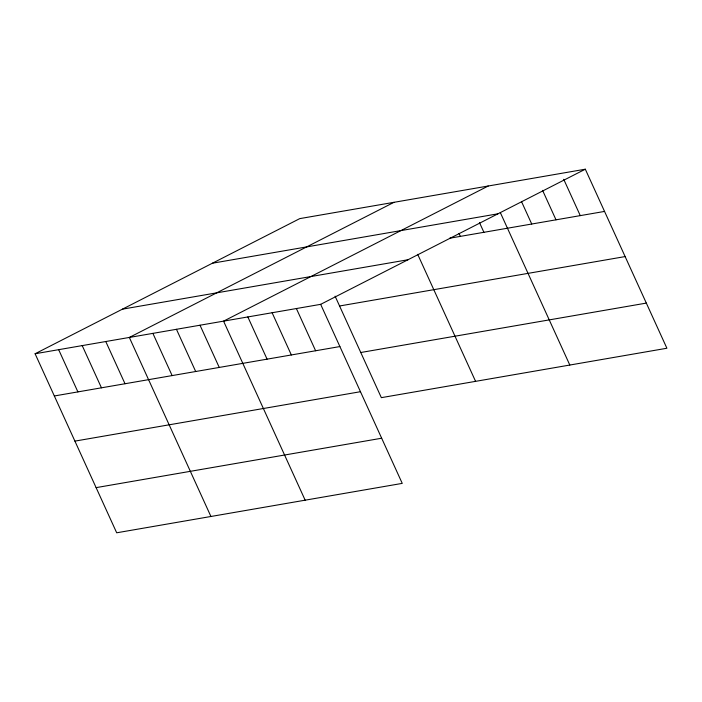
<?xml version="1.0" encoding="UTF-8"?>
<svg xmlns="http://www.w3.org/2000/svg" width="702" height="702" viewBox="0 0 702 702"><rect width="100%" height="100%" fill="white"/><g stroke="black" fill="none" stroke-linecap="round" stroke-linejoin="round"><path stroke-width="1.05" d="M35.1 353.755L320.656 304.343L402.246 483.38L116.69 532.792L35.1 353.755L299.754 218.62L585.31 169.208L666.9 348.245L381.344 397.657L335.1 296.174M393.989 202.316L129.335 337.451L210.925 516.479M488.223 186.012L223.569 321.147L305.159 500.175M320.656 304.343L585.31 169.208M212.416 263.215L497.972 213.803M449.64 238.232L604.545 211.425M122.438 309.161L407.994 259.749M339.575 305.984L625.122 256.572M54.335 395.972L339.891 346.56M360.767 352.509L646.323 303.097M74.912 441.119L360.468 391.707M96.113 487.636L381.669 438.223M563.724 179.3L580.273 215.628M542.585 190.374L556.002 219.823M521.446 201.448L531.73 224.026M500.298 212.522L569.813 365.04M479.431 222.481L483.906 232.301M459.003 233.433L460.345 236.381M417.699 254.343L475.579 381.353M296.384 308.547L315.619 350.763M272.113 312.741L291.348 354.958M247.841 316.944L267.076 359.161M200.009 325.219L219.243 367.436M176.448 329.299L195.691 371.516M152.887 333.371L172.13 375.588M105.774 341.523L125.009 383.74M82.213 345.603L101.457 387.82M58.661 349.675L77.896 391.892"/></g></svg>
